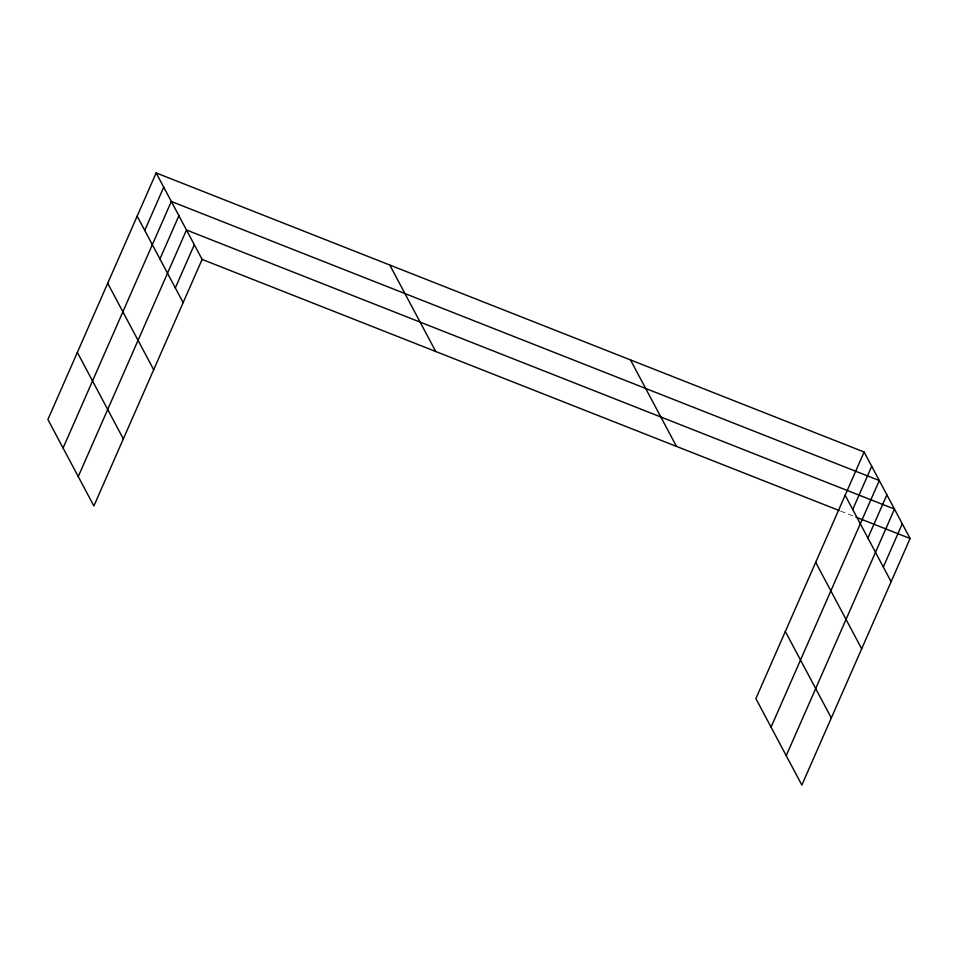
<?xml version="1.0" encoding="UTF-8"?>
<svg xmlns="http://www.w3.org/2000/svg" width="958" height="958" viewBox="0 0 958 958"><rect width="100%" height="100%" fill="white"/><g stroke="black" fill="none" stroke-linecap="round" stroke-linejoin="round"><path stroke-width="0.72" stroke-dasharray="4.79 3.59" d="M840.561 511.081L854.476 516.566"/><path stroke-width="1.44" d="M156.142 172.931L47.9 419.508L93.884 505.992L202.114 259.414L156.142 172.931L864.116 452.008L910.1 538.492L801.858 785.069L755.886 698.586L864.116 452.008M144.754 230.435L163.722 187.205M63.072 448.045L171.314 201.467L879.288 480.545L771.058 727.122M159.926 258.971L178.895 215.742M78.245 476.593L186.487 230.016L894.473 509.081L786.231 755.658M175.326 287.939L194.306 244.709M852.728 509.5L871.708 466.283M867.9 538.049L886.88 494.819M883.312 567.016L902.28 523.786M202.114 259.414L839.172 510.53M855.865 517.104L910.1 538.492M845.148 495.238L891.12 581.71M815.689 562.346L861.673 648.817M785.332 631.478L831.316 717.961M630.484 359.909L676.468 446.392M389.774 265.031L435.758 351.502M137.162 216.161L183.146 302.644M107.703 283.269L153.687 369.74M77.358 352.4L123.331 438.884"/></g></svg>
